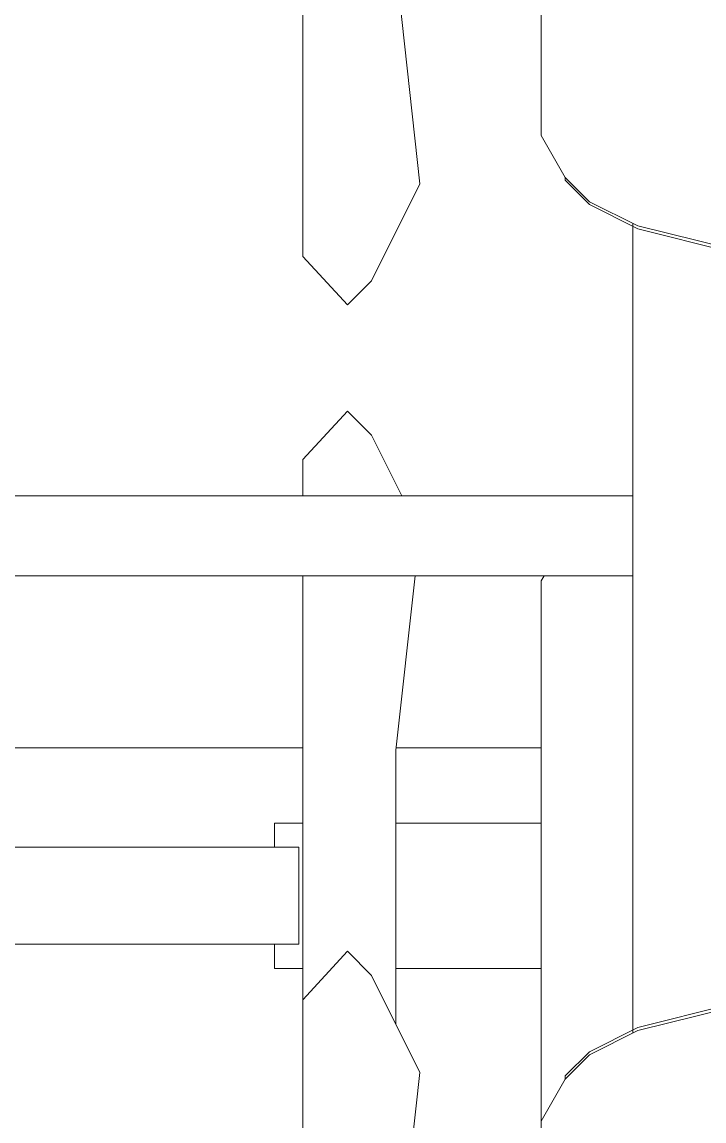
# Model space of a CAD drawing. Extents: x 65572 to 72871, y 30718 to 33858.
# Drawn here: x 66855.13 to 66872.15, y 32280.16 to 32307.57 of the extents above; entities that cross this region are included whole.
import ezdxf

# ---------------------------------------------------------------- set-up
doc = ezdxf.new("R2010")
doc.units = 0
doc.header["$LTSCALE"] = 0.5
doc.header["$MEASUREMENT"] = 0
doc.layers.get('0').update_dxf_attribs({"color": 20, "linetype": 'CONTINUOUS'})
doc.layers.add('Layout', color=154, linetype='CONTINUOUS', lineweight=5)
doc.layers.add('Viewed', color=150, linetype='CONTINUOUS', lineweight=9)

# ---------------------------------------------------------------- blocks, each defined once
blk = doc.blocks.new('12fstg01')
at = {"color": 0, "linetype": 'ByBlock'}
for p, q in [((-0.22682, 0.62118), (-0.21409, 0.57035)), ((-0.22516, 0.62118), (-0.21257, 0.57035)), ((0.22516, 0.62118), (0.21243, 0.57035)), ((0.21409, 0.57035), (0.22682, 0.62118)), ((-0.20136, 0.54498), (-0.21409, 0.57035)), ((-0.21257, 0.57035), (-0.19983, 0.54498)), ((0.21243, 0.57035), (0.19983, 0.54498)), ((0.20136, 0.54498), (0.21409, 0.57035)), ((-0.20136, 0.54498), (-0.18876, 0.53225)), ((-0.19983, 0.54498), (-0.1871, 0.53225)), ((0.19983, 0.54498), (0.1871, 0.53225)), ((0.18862, 0.53225), (0.20136, 0.54498)), ((-0.18876, 0.53225), (-0.1871, 0.53225)), ((-0.1871, 0.53225), (-0.1651, 0.51961)), ((0.1651, 0.51961), (0.1871, 0.53225)), ((0.1871, 0.53225), (0.18862, 0.53225)), ((-0.1651, 0.51961), (0.1651, 0.51961)), ((-0.24135, 0.43067), (-0.19056, 0.45604)), ((-0.19056, 0.45604), (-0.07625, 0.4434)), ((0.07611, 0.4434), (0.19042, 0.45604)), ((0.19042, 0.45604), (0.24135, 0.43067)), ((-0.25408, 0.41812), (-0.24135, 0.43067)), ((0.24135, 0.43067), (0.25394, 0.41812)), ((-0.22862, 0.39469), (-0.25408, 0.41812)), ((0.25394, 0.41812), (0.22862, 0.39469)), ((0.22862, 0.39469), (-0.22862, 0.39469))]:
    blk.add_line(p, q, dxfattribs=at)

msp = doc.modelspace()

# ---------------------------------------------------------------- linework, layer by layer
at = {"layer": 'Layout', "linetype": 'ByBlock'}
for p, q in [((66862.138493, 32296.655809), (66863.253644, 32297.867548)), ((66863.253644, 32297.867548), (66863.850733, 32297.261678)), ((66863.850733, 32297.261678), (66864.603403, 32295.754969)), ((66862.138493, 32295.754969), (66862.138493, 32296.655809)), ((66845.338276, 32295.754969), (66870.365958, 32295.754969)), ((66845.338276, 32293.75496), (66870.365958, 32293.75496)), ((66862.138493, 32274.897189), (66862.138493, 32293.75496)), ((66864.937576, 32293.75496), (66864.456603, 32289.405131)), ((66868.153069, 32293.75496), (66868.083039, 32293.633047)), ((66868.083039, 32293.633047), (66868.083039, 32280.159907)), ((66864.456603, 32289.405131), (66864.456603, 32282.575698)), ((66861.431645, 32286.988238), (66861.431645, 32287.587522)), ((66861.431645, 32287.587522), (66862.138493, 32287.587522)), ((66864.456603, 32287.587522), (66868.083039, 32287.587522)), ((66854.784642, 32286.988238), (66862.037515, 32286.988238)), ((66862.037515, 32286.988238), (66862.037515, 32284.571346)), ((66862.037515, 32284.571346), (66854.784642, 32284.571346)), ((66861.431645, 32283.965476), (66861.431645, 32284.571346)), ((66862.138493, 32283.965476), (66861.431645, 32283.965476)), ((66868.083039, 32283.965476), (66864.456603, 32283.965476))]:
    msp.add_line(p, q, dxfattribs=at)
msp.add_lwpolyline([(66870.365958, 32282.352618), (66870.365958, 32302.554636)], dxfattribs=at)
at = {"layer": 'Viewed', "linetype": 'ByBlock'}
for p, q in [((66850.133895, 32289.468035), (66862.138493, 32289.468035)), ((66850.133895, 32289.468035), (66862.138493, 32289.468035)), ((66864.463558, 32289.468035), (66868.083039, 32289.468035))]:
    msp.add_line(p, q, dxfattribs=at)

# ---------------------------------------------------------------- block references
at = {"layer": 'Layout', "linetype": 'ByBlock', "xscale": 47.58705652932135, "yscale": 47.58705652932135, "zscale": 47.58705652932135, "rotation": 270}
for p in [(66843.356537, 32312.598027), (66843.356537, 32272.30336)]:
    msp.add_blockref('12fstg01', p, dxfattribs=at)

doc.saveas('drawing.dxf')
